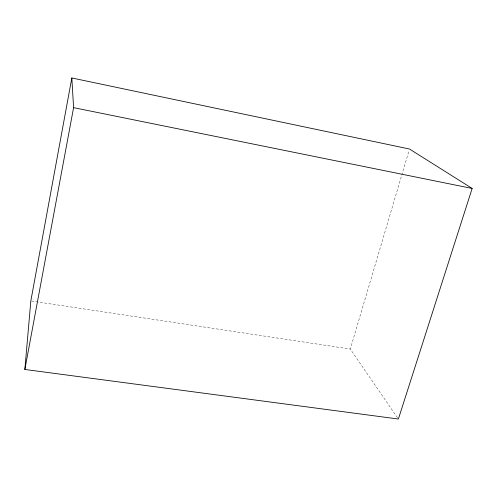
<?xml version="1.0" encoding="UTF-8"?>
<svg xmlns="http://www.w3.org/2000/svg" width="497" height="497" viewBox="0 0 497 497"><rect width="100%" height="100%" fill="white"/><g stroke="black" fill="none" stroke-linecap="round" stroke-linejoin="round"><path stroke-width="0.37" stroke-dasharray="2.48 1.86" d="M397.501 417.76L350.292 349.043L409.043 150.51M31.591 301.045L350.292 349.043"/><path stroke-width="0.75" d="M24.85 369.464L30.826 300.933L71.829 77.973L409.485 149.019L472.15 188.462L398.377 419.027L24.85 369.464L73.593 107.65L71.829 77.973M73.593 107.65L472.15 188.462"/></g></svg>
